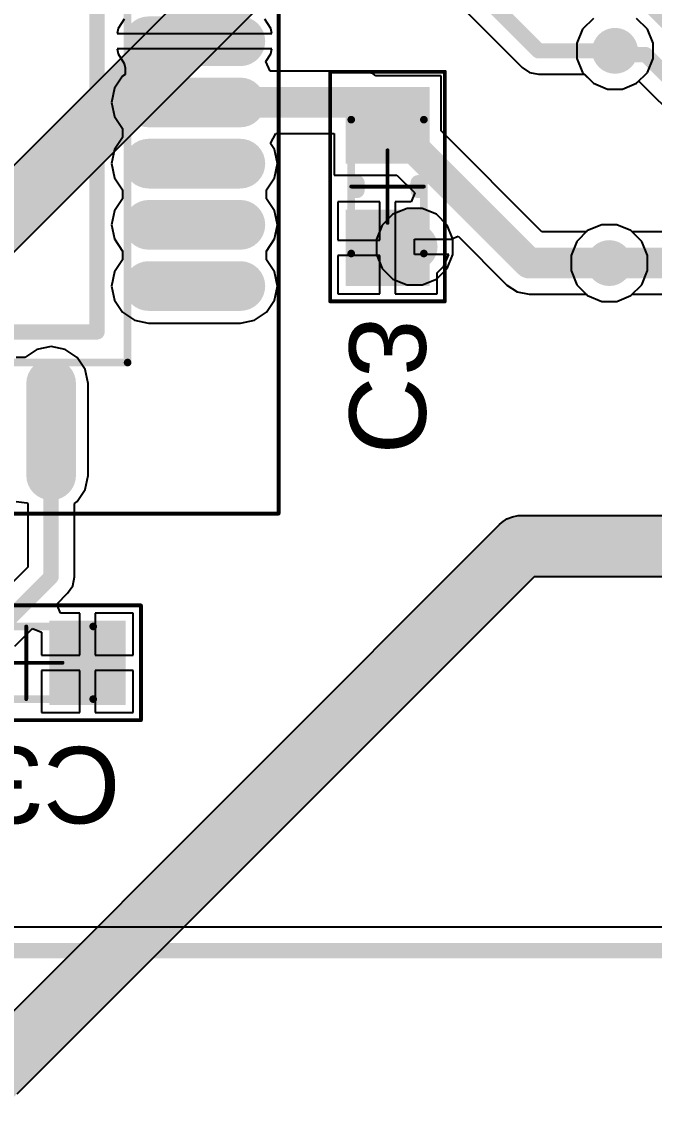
# Model space of a CAD drawing. Header units: inches. Extents: x -5 to 179, y -47 to 8.
# Drawn here: x 90.84 to 99.11, y -38.77 to -24.52 of the extents above; entities that cross this region are included whole.
import ezdxf

# ---------------------------------------------------------------- set-up
doc = ezdxf.new("R2010")
doc.units = ezdxf.units.IN
for name, color, linetype in [('Bottom 3D Body', 56, 'Continuous'), ('Bottom Courtyard', 56, 'Continuous'), ('Bottom Layer', 5, 'Continuous'), ('Bottom Overlay', 54, 'Continuous'), ('Bottom Paste', 16, 'Continuous'), ('Bottom Solder', 6, 'Continuous'), ('Keep-Out Layer', 6, 'Continuous'), ('Mechanical 1', 6, 'Continuous'), ('Top 3D Body', 56, 'Continuous'), ('Top Courtyard', 56, 'Continuous'), ('Top Layer', 1, 'Continuous'), ('Top Solder', 216, 'Continuous'), ('Via Holes', 16, 'Continuous')]:
    doc.layers.add(name, color=color, linetype=linetype)
doc.styles.add('Arial', font='', dxfattribs={"height": 0.2})
doc.styles.get('Arial').set_extended_font_data('Arial')

# ---------------------------------------------------------------- blocks, each defined once
blk = doc.blocks.new('CAPC0603_1608_55_N_B_979')
at = {"layer": 'Bottom Layer'}
for points in [[(-0.35, 0.5), (-0.35, -0.5), (-1.25, -0.5), (-1.25, 0.5)], [(1.25, 0.5), (1.25, -0.5), (0.35, -0.5), (0.35, 0.5)]]:
    blk.add_hatch(color=5, dxfattribs=at).paths.add_polyline_path(points)
at = {"layer": 'Bottom Paste'}
for points in [[(-0.35, 0.5), (-0.35, -0.5), (-1.25, -0.5), (-1.25, 0.5)], [(1.25, 0.5), (1.25, -0.5), (0.35, -0.5), (0.35, 0.5)]]:
    blk.add_hatch(color=16, dxfattribs=at).paths.add_polyline_path(points)
at = {"layer": 'Bottom Solder'}
for points in [[(-0.3, 0.55), (-0.3, -0.55), (-1.3, -0.55), (-1.3, 0.55)], [(1.3, 0.55), (1.3, -0.55), (0.3, -0.55), (0.3, 0.55)]]:
    blk.add_hatch(color=6, dxfattribs=at).paths.add_polyline_path(points)
at = {"layer": 'Bottom 3D Body'}
for points in [[(0.875, 0.475, 0.1, 0.1, 0), (-0.875, 0.475, 0.1, 0.1, 0)], [(-0.875, 0.475, 0.1, 0.1, 0), (-0.875, -0.475, 0.1, 0.1, 0)], [(0.875, 0.475, 0.1, 0.1, 0), (0.875, -0.475, 0.1, 0.1, 0)], [(0.875, -0.475, 0.1, 0.1, 0), (-0.875, -0.475, 0.1, 0.1, 0)]]:
    blk.add_lwpolyline(points, format="xyseb", dxfattribs=at)
for points in [[(-0.9, 0.475, 0.05, 0.05, 1), (-0.85, 0.475, 0.05, 0.05, 1)], [(-0.9, 0.475, 0.05, 0.05, 1), (-0.85, 0.475, 0.05, 0.05, 1)], [(0.85, 0.475, 0.05, 0.05, 1), (0.9, 0.475, 0.05, 0.05, 1)], [(0.85, 0.475, 0.05, 0.05, 1), (0.9, 0.475, 0.05, 0.05, 1)], [(-0.9, -0.475, 0.05, 0.05, 1), (-0.85, -0.475, 0.05, 0.05, 1)], [(-0.9, -0.475, 0.05, 0.05, 1), (-0.85, -0.475, 0.05, 0.05, 1)], [(0.85, -0.475, 0.05, 0.05, 1), (0.9, -0.475, 0.05, 0.05, 1)], [(0.85, -0.475, 0.05, 0.05, 1), (0.9, -0.475, 0.05, 0.05, 1)]]:
    blk.add_lwpolyline(points, format="xyseb", close=True, dxfattribs=at)
at = {"layer": 'Bottom Courtyard'}
for points in [[(1.5, 0.75, 0.05, 0.05, 0), (-1.5, 0.75, 0.05, 0.05, 0)], [(-1.5, 0.75, 0.05, 0.05, 0), (-1.5, -0.75, 0.05, 0.05, 0)], [(1.5, 0.75, 0.05, 0.05, 0), (1.5, -0.75, 0.05, 0.05, 0)], [(0, 0.475, 0.05, 0.05, 0), (0, -0.475, 0.05, 0.05, 0)], [(0.475, 0, 0.05, 0.05, 0), (-0.475, 0, 0.05, 0.05, 0)], [(1.5, -0.75, 0.05, 0.05, 0), (-1.5, -0.75, 0.05, 0.05, 0)]]:
    blk.add_lwpolyline(points, format="xyseb", dxfattribs=at)
for points in [[(-1.512, 0.75, 0.025, 0.025, 1), (-1.488, 0.75, 0.025, 0.025, 1)], [(-1.512, 0.75, 0.025, 0.025, 1), (-1.488, 0.75, 0.025, 0.025, 1)], [(1.488, 0.75, 0.025, 0.025, 1), (1.513, 0.75, 0.025, 0.025, 1)], [(1.488, 0.75, 0.025, 0.025, 1), (1.513, 0.75, 0.025, 0.025, 1)], [(-0.012, 0.475, 0.025, 0.025, 1), (0.013, 0.475, 0.025, 0.025, 1)], [(-0.487, 0, 0.025, 0.025, 1), (-0.462, 0, 0.025, 0.025, 1)], [(0.463, 0, 0.025, 0.025, 1), (0.488, 0, 0.025, 0.025, 1)], [(-0.012, -0.475, 0.025, 0.025, 1), (0.013, -0.475, 0.025, 0.025, 1)], [(-1.512, -0.75, 0.025, 0.025, 1), (-1.488, -0.75, 0.025, 0.025, 1)], [(-1.512, -0.75, 0.025, 0.025, 1), (-1.488, -0.75, 0.025, 0.025, 1)], [(1.488, -0.75, 0.025, 0.025, 1), (1.513, -0.75, 0.025, 0.025, 1)], [(1.488, -0.75, 0.025, 0.025, 1), (1.513, -0.75, 0.025, 0.025, 1)]]:
    blk.add_lwpolyline(points, format="xyseb", close=True, dxfattribs=at)
blk = doc.blocks.new('CAPC0603_1608_55_N_B_990')
at = {"layer": 'Bottom Layer'}
for points in [[(-0.35, 0.5), (-0.35, -0.5), (-1.25, -0.5), (-1.25, 0.5)], [(1.25, 0.5), (1.25, -0.5), (0.35, -0.5), (0.35, 0.5)]]:
    blk.add_hatch(color=5, dxfattribs=at).paths.add_polyline_path(points)
at = {"layer": 'Bottom Paste'}
for points in [[(-0.35, 0.5), (-0.35, -0.5), (-1.25, -0.5), (-1.25, 0.5)], [(1.25, 0.5), (1.25, -0.5), (0.35, -0.5), (0.35, 0.5)]]:
    blk.add_hatch(color=16, dxfattribs=at).paths.add_polyline_path(points)
at = {"layer": 'Bottom Solder'}
for points in [[(-0.3, 0.55), (-0.3, -0.55), (-1.3, -0.55), (-1.3, 0.55)], [(1.3, 0.55), (1.3, -0.55), (0.3, -0.55), (0.3, 0.55)]]:
    blk.add_hatch(color=6, dxfattribs=at).paths.add_polyline_path(points)
at = {"layer": 'Bottom Overlay'}
for points in [[(-0.05, 0.4, 0.2, 0.2, 0), (0.05, 0.4, 0.2, 0.2, 0)], [(-0.05, -0.4, 0.2, 0.2, 0), (0.05, -0.4, 0.2, 0.2, 0)]]:
    blk.add_lwpolyline(points, format="xyseb", dxfattribs=at)
for points in [[(-0.1, 0.4, 0.1, 0.1, 1), (0, 0.4, 0.1, 0.1, 1)], [(0, 0.4, 0.1, 0.1, 1), (0.1, 0.4, 0.1, 0.1, 1)], [(-0.1, -0.4, 0.1, 0.1, 1), (0, -0.4, 0.1, 0.1, 1)], [(0, -0.4, 0.1, 0.1, 1), (0.1, -0.4, 0.1, 0.1, 1)]]:
    blk.add_lwpolyline(points, format="xyseb", close=True, dxfattribs=at)
at = {"layer": 'Top 3D Body'}
for points in [[(-0.875, 0.475, 0.1, 0.1, 0), (-0.875, -0.475, 0.1, 0.1, 0)], [(-0.875, 0.475, 0.1, 0.1, 0), (0.875, 0.475, 0.1, 0.1, 0)], [(0.875, 0.475, 0.1, 0.1, 0), (0.875, -0.475, 0.1, 0.1, 0)], [(-0.875, -0.475, 0.1, 0.1, 0), (0.875, -0.475, 0.1, 0.1, 0)]]:
    blk.add_lwpolyline(points, format="xyseb", dxfattribs=at)
for points in [[(-0.9, 0.475, 0.05, 0.05, 1), (-0.85, 0.475, 0.05, 0.05, 1)], [(-0.9, 0.475, 0.05, 0.05, 1), (-0.85, 0.475, 0.05, 0.05, 1)], [(0.85, 0.475, 0.05, 0.05, 1), (0.9, 0.475, 0.05, 0.05, 1)], [(0.85, 0.475, 0.05, 0.05, 1), (0.9, 0.475, 0.05, 0.05, 1)], [(-0.9, -0.475, 0.05, 0.05, 1), (-0.85, -0.475, 0.05, 0.05, 1)], [(-0.9, -0.475, 0.05, 0.05, 1), (-0.85, -0.475, 0.05, 0.05, 1)], [(0.85, -0.475, 0.05, 0.05, 1), (0.9, -0.475, 0.05, 0.05, 1)], [(0.85, -0.475, 0.05, 0.05, 1), (0.9, -0.475, 0.05, 0.05, 1)]]:
    blk.add_lwpolyline(points, format="xyseb", close=True, dxfattribs=at)
at = {"layer": 'Top Courtyard'}
for points in [[(-1.5, 0.75, 0.05, 0.05, 0), (-1.5, -0.75, 0.05, 0.05, 0)], [(-1.5, 0.75, 0.05, 0.05, 0), (1.5, 0.75, 0.05, 0.05, 0)], [(1.5, 0.75, 0.05, 0.05, 0), (1.5, -0.75, 0.05, 0.05, 0)], [(0, 0.475, 0.05, 0.05, 0), (0, -0.475, 0.05, 0.05, 0)], [(-0.475, 0, 0.05, 0.05, 0), (0.475, 0, 0.05, 0.05, 0)], [(-1.5, -0.75, 0.05, 0.05, 0), (1.5, -0.75, 0.05, 0.05, 0)]]:
    blk.add_lwpolyline(points, format="xyseb", dxfattribs=at)
for points in [[(-1.513, 0.75, 0.025, 0.025, 1), (-1.488, 0.75, 0.025, 0.025, 1)], [(-1.513, 0.75, 0.025, 0.025, 1), (-1.488, 0.75, 0.025, 0.025, 1)], [(1.488, 0.75, 0.025, 0.025, 1), (1.513, 0.75, 0.025, 0.025, 1)], [(1.488, 0.75, 0.025, 0.025, 1), (1.513, 0.75, 0.025, 0.025, 1)], [(-0.012, 0.475, 0.025, 0.025, 1), (0.013, 0.475, 0.025, 0.025, 1)], [(-0.487, 0, 0.025, 0.025, 1), (-0.462, 0, 0.025, 0.025, 1)], [(0.462, 0, 0.025, 0.025, 1), (0.487, 0, 0.025, 0.025, 1)], [(-0.012, -0.475, 0.025, 0.025, 1), (0.013, -0.475, 0.025, 0.025, 1)], [(-1.513, -0.75, 0.025, 0.025, 1), (-1.488, -0.75, 0.025, 0.025, 1)], [(-1.513, -0.75, 0.025, 0.025, 1), (-1.488, -0.75, 0.025, 0.025, 1)], [(1.488, -0.75, 0.025, 0.025, 1), (1.513, -0.75, 0.025, 0.025, 1)], [(1.488, -0.75, 0.025, 0.025, 1), (1.513, -0.75, 0.025, 0.025, 1)]]:
    blk.add_lwpolyline(points, format="xyseb", close=True, dxfattribs=at)
blk = doc.blocks.new('TQFP80P1200X1200X120_44N_B_993')
at = {"layer": 'Bottom Layer'}
h = blk.add_hatch(color=5, dxfattribs=at)
edge = h.paths.add_edge_path()
edge.add_arc((0.8, 5.275), 0.275, 180, 360)
edge.add_line((1.075, 5.275), (1.075, 6.475))
edge.add_arc((0.8, 6.475), 0.275, 0, 180)
edge.add_line((0.525, 6.475), (0.525, 5.275))
h = blk.add_hatch(color=5, dxfattribs=at)
edge = h.paths.add_edge_path()
edge.add_arc((1.6, 5.275), 0.275, 180, 360)
edge.add_line((1.875, 5.275), (1.875, 6.475))
edge.add_arc((1.6, 6.475), 0.275, 0, 180)
edge.add_line((1.325, 6.475), (1.325, 5.275))
h = blk.add_hatch(color=5, dxfattribs=at)
edge = h.paths.add_edge_path()
edge.add_arc((2.4, 5.275), 0.275, 180, 360)
edge.add_line((2.675, 5.275), (2.675, 6.475))
edge.add_arc((2.4, 6.475), 0.275, 0, 180)
edge.add_line((2.125, 6.475), (2.125, 5.275))
h = blk.add_hatch(color=5, dxfattribs=at)
edge = h.paths.add_edge_path()
edge.add_arc((3.2, 5.275), 0.275, 180, 360)
edge.add_line((3.475, 5.275), (3.475, 6.475))
edge.add_arc((3.2, 6.475), 0.275, 0, 180)
edge.add_line((2.925, 6.475), (2.925, 5.275))
h = blk.add_hatch(color=5, dxfattribs=at)
edge = h.paths.add_edge_path()
edge.add_arc((4, 5.275), 0.275, 180, 360)
edge.add_line((4.275, 5.275), (4.275, 6.475))
edge.add_arc((4, 6.475), 0.275, 0, 180)
edge.add_line((3.725, 6.475), (3.725, 5.275))
h = blk.add_hatch(color=5, dxfattribs=at)
edge = h.paths.add_edge_path()
edge.add_arc((5.275, 4), 0.275, 90, 270)
edge.add_line((5.275, 3.725), (6.475, 3.725))
edge.add_arc((6.475, 4), 0.275, 270, 450)
edge.add_line((6.475, 4.275), (5.275, 4.275))
at = {"layer": 'Bottom Paste'}
h = blk.add_hatch(color=16, dxfattribs=at)
edge = h.paths.add_edge_path()
edge.add_arc((0.8, 5.275), 0.275, 180, 360)
edge.add_line((1.075, 5.275), (1.075, 6.475))
edge.add_arc((0.8, 6.475), 0.275, 0, 180)
edge.add_line((0.525, 6.475), (0.525, 5.275))
h = blk.add_hatch(color=16, dxfattribs=at)
edge = h.paths.add_edge_path()
edge.add_arc((1.6, 5.275), 0.275, 180, 360)
edge.add_line((1.875, 5.275), (1.875, 6.475))
edge.add_arc((1.6, 6.475), 0.275, 0, 180)
edge.add_line((1.325, 6.475), (1.325, 5.275))
h = blk.add_hatch(color=16, dxfattribs=at)
edge = h.paths.add_edge_path()
edge.add_arc((2.4, 5.275), 0.275, 180, 360)
edge.add_line((2.675, 5.275), (2.675, 6.475))
edge.add_arc((2.4, 6.475), 0.275, 0, 180)
edge.add_line((2.125, 6.475), (2.125, 5.275))
h = blk.add_hatch(color=16, dxfattribs=at)
edge = h.paths.add_edge_path()
edge.add_arc((3.2, 5.275), 0.275, 180, 360)
edge.add_line((3.475, 5.275), (3.475, 6.475))
edge.add_arc((3.2, 6.475), 0.275, 0, 180)
edge.add_line((2.925, 6.475), (2.925, 5.275))
h = blk.add_hatch(color=16, dxfattribs=at)
edge = h.paths.add_edge_path()
edge.add_arc((4, 5.275), 0.275, 180, 360)
edge.add_line((4.275, 5.275), (4.275, 6.475))
edge.add_arc((4, 6.475), 0.275, 0, 180)
edge.add_line((3.725, 6.475), (3.725, 5.275))
h = blk.add_hatch(color=16, dxfattribs=at)
edge = h.paths.add_edge_path()
edge.add_arc((5.275, 4), 0.275, 90, 270)
edge.add_line((5.275, 3.725), (6.475, 3.725))
edge.add_arc((6.475, 4), 0.275, 270, 450)
edge.add_line((6.475, 4.275), (5.275, 4.275))
at = {"layer": 'Bottom Solder'}
h = blk.add_hatch(color=6, dxfattribs=at)
edge = h.paths.add_edge_path()
edge.add_arc((0.8, 5.275), 0.325, 180, 360)
edge.add_line((1.125, 5.275), (1.125, 6.475))
edge.add_arc((0.8, 6.475), 0.325, 0, 180)
edge.add_line((0.475, 6.475), (0.475, 5.275))
h = blk.add_hatch(color=6, dxfattribs=at)
edge = h.paths.add_edge_path()
edge.add_arc((1.6, 5.275), 0.325, 180, 360)
edge.add_line((1.925, 5.275), (1.925, 6.475))
edge.add_arc((1.6, 6.475), 0.325, 0, 180)
edge.add_line((1.275, 6.475), (1.275, 5.275))
h = blk.add_hatch(color=6, dxfattribs=at)
edge = h.paths.add_edge_path()
edge.add_arc((2.4, 5.275), 0.325, 180, 360)
edge.add_line((2.725, 5.275), (2.725, 6.475))
edge.add_arc((2.4, 6.475), 0.325, 0, 180)
edge.add_line((2.075, 6.475), (2.075, 5.275))
h = blk.add_hatch(color=6, dxfattribs=at)
edge = h.paths.add_edge_path()
edge.add_arc((3.2, 5.275), 0.325, 180, 360)
edge.add_line((3.525, 5.275), (3.525, 6.475))
edge.add_arc((3.2, 6.475), 0.325, 0, 180)
edge.add_line((2.875, 6.475), (2.875, 5.275))
h = blk.add_hatch(color=6, dxfattribs=at)
edge = h.paths.add_edge_path()
edge.add_arc((4, 5.275), 0.325, 180, 360)
edge.add_line((4.325, 5.275), (4.325, 6.475))
edge.add_arc((4, 6.475), 0.325, 0, 180)
edge.add_line((3.675, 6.475), (3.675, 5.275))
h = blk.add_hatch(color=6, dxfattribs=at)
edge = h.paths.add_edge_path()
edge.add_arc((5.275, 4), 0.325, 90, 270)
edge.add_line((5.275, 3.675), (6.475, 3.675))
edge.add_arc((6.475, 4), 0.325, 270, 450)
edge.add_line((6.475, 4.325), (5.275, 4.325))
at = {"layer": 'Bottom 3D Body'}
for points in [[(5, 5, 0.1, 0.1, 0), (-5, 5, 0.1, 0.1, 0)], [(5, -5, 0.1, 0.1, 0), (5, 5, 0.1, 0.1, 0)]]:
    blk.add_lwpolyline(points, format="xyseb", dxfattribs=at)
blk.add_lwpolyline([(4.975, 5, 0.05, 0.05, 1), (5.025, 5, 0.05, 0.05, 1)], format="xyseb", close=True, dxfattribs=at)
blk.add_lwpolyline([(4.975, 5, 0.05, 0.05, 1), (5.025, 5, 0.05, 0.05, 1)], format="xyseb", close=True, dxfattribs=at)
at = {"layer": 'Bottom Courtyard'}
for points in [[(6.975, 6.975, 0.05, 0.05, 0), (-6.975, 6.975, 0.05, 0.05, 0)], [(6.975, -6.975, 0.05, 0.05, 0), (6.975, 6.975, 0.05, 0.05, 0)]]:
    blk.add_lwpolyline(points, format="xyseb", dxfattribs=at)
blk.add_lwpolyline([(6.962, 6.975, 0.025, 0.025, 1), (6.987, 6.975, 0.025, 0.025, 1)], format="xyseb", close=True, dxfattribs=at)
blk.add_lwpolyline([(6.962, 6.975, 0.025, 0.025, 1), (6.987, 6.975, 0.025, 0.025, 1)], format="xyseb", close=True, dxfattribs=at)
at = {"layer": 'Bottom Overlay'}
for points in [[(4.6, 4.6, 0.2, 0.2, 0), (-4.6, 4.6, 0.2, 0.2, 0)], [(4.6, -4.6, 0.2, 0.2, 0), (4.6, 4.6, 0.2, 0.2, 0)]]:
    blk.add_lwpolyline(points, format="xyseb", dxfattribs=at)
blk.add_lwpolyline([(4.55, 4.6, 0.1, 0.1, 1), (4.65, 4.6, 0.1, 0.1, 1)], format="xyseb", close=True, dxfattribs=at)
blk.add_lwpolyline([(4.55, 4.6, 0.1, 0.1, 1), (4.65, 4.6, 0.1, 0.1, 1)], format="xyseb", close=True, dxfattribs=at)

msp = doc.modelspace()

# ---------------------------------------------------------------- hatches: boundary and pattern name
at = {"layer": 'Bottom Layer'}
h = msp.add_hatch(color=5, dxfattribs=at)
edge = h.paths.add_edge_path()
edge.add_arc((98.6, -24.9), 0.3, 0, 360)
h = msp.add_hatch(color=5, dxfattribs=at)
edge = h.paths.add_edge_path()
edge.add_arc((95.979, -27.461), 0.3, 0, 360)
h = msp.add_hatch(color=5, dxfattribs=at)
edge = h.paths.add_edge_path()
edge.add_arc((98.525, -27.675), 0.3, 0, 360)
at = {"layer": 'Top Layer'}
h = msp.add_hatch(color=1, dxfattribs=at)
edge = h.paths.add_edge_path()
edge.add_arc((98.6, -24.9), 0.3, 0, 360)
h = msp.add_hatch(color=1, dxfattribs=at)
edge = h.paths.add_edge_path()
edge.add_arc((95.979, -27.461), 0.3, 0, 360)
h = msp.add_hatch(color=1, dxfattribs=at)
edge = h.paths.add_edge_path()
edge.add_arc((98.525, -27.675), 0.3, 0, 360)
at = {"layer": 'Via Holes'}
h = msp.add_hatch(color=7, dxfattribs=at)
edge = h.paths.add_edge_path()
edge.add_arc((98.6, -24.9), 0.15, 0, 360)
h = msp.add_hatch(color=7, dxfattribs=at)
edge = h.paths.add_edge_path()
edge.add_arc((95.979, -27.461), 0.15, 0, 360)
h = msp.add_hatch(color=7, dxfattribs=at)
edge = h.paths.add_edge_path()
edge.add_arc((98.525, -27.675), 0.15, 0, 360)

# ---------------------------------------------------------------- linework, layer by layer
at = {"layer": 'Bottom Layer'}
for p, q in [((92.182, -24.486), (92.1, -24.609)), ((94.1, -24.609), (94.018, -24.486)), ((98.317, -24.476), (98.176, -24.617)), ((92.1, -24.609), (92.087, -24.675)), ((94.113, -24.675), (94.1, -24.609)), ((98.176, -24.617), (98.1, -24.801)), ((92.087, -24.675), (93.1, -24.675)), ((93.1, -24.675), (94.113, -24.675)), ((98.1, -24.801), (98.1, -24.999)), ((93.1, -24.875), (92.087, -24.875)), ((92.087, -24.875), (92.1, -24.941)), ((92.1, -24.941), (92.182, -25.064)), ((94.113, -24.875), (93.1, -24.875)), ((94.034, -25.04), (94.1, -24.941)), ((94.1, -24.941), (94.113, -24.875)), ((92.182, -25.064), (92.194, -25.121)), ((94.088, -25.165), (94.034, -25.04)), ((98.1, -24.999), (98.176, -25.183)), ((92.194, -25.208), (92.158, -25.233)), ((92.194, -25.121), (92.194, -25.208)), ((94.09, -25.167), (94.088, -25.165)), ((95.275, -25.167), (94.09, -25.167)), ((95.431, -25.198), (95.275, -25.167)), ((95.275, -25.167), (95.275, -25.167)), ((95.471, -25.225), (95.431, -25.198)), ((96.325, -25.225), (95.471, -25.225)), ((96.325, -25.948), (96.325, -25.225)), ((98.176, -25.183), (98.317, -25.324)), ((92.158, -25.233), (92.053, -25.39)), ((98.317, -25.324), (98.501, -25.4)), ((98.699, -25.4), (98.883, -25.324)), ((98.883, -25.324), (98.912, -25.295)), ((98.912, -25.295), (102.059, -28.441)), ((92.053, -25.39), (92.016, -25.575)), ((98.501, -25.4), (98.699, -25.4)), ((92.016, -25.575), (92.053, -25.76)), ((92.053, -25.76), (92.158, -25.917)), ((92.158, -25.917), (92.158, -26.033)), ((92.158, -26.033), (92.053, -26.19)), ((94.094, -26.11), (94.162, -25.983)), ((94.162, -25.983), (94.925, -25.983)), ((94.925, -25.983), (94.925, -26.525)), ((97.644, -27.267), (96.325, -25.948)), ((92.053, -26.19), (92.016, -26.375)), ((94.147, -26.19), (94.094, -26.11)), ((94.184, -26.375), (94.147, -26.19)), ((92.016, -26.375), (92.053, -26.56)), ((94.147, -26.56), (94.184, -26.375)), ((92.053, -26.56), (92.158, -26.717)), ((94.042, -26.717), (94.147, -26.56)), ((94.925, -26.525), (95.748, -26.525)), ((95.748, -26.525), (95.981, -26.758)), ((92.158, -26.717), (92.158, -26.833)), ((94.042, -26.833), (94.042, -26.717)), ((95.981, -26.758), (95.932, -26.875)), ((92.158, -26.833), (92.053, -26.99)), ((94.147, -26.99), (94.042, -26.833)), ((95.525, -26.875), (94.975, -26.875)), ((94.975, -26.875), (94.975, -27.375)), ((95.525, -27.375), (95.525, -26.875)), ((95.932, -26.875), (95.725, -26.875)), ((95.725, -26.875), (95.725, -27.475)), ((92.053, -26.99), (92.016, -27.175)), ((94.184, -27.175), (94.147, -26.99)), ((92.016, -27.175), (92.053, -27.36)), ((94.147, -27.36), (94.184, -27.175)), ((98.426, -27.175), (98.242, -27.251)), ((98.624, -27.175), (98.426, -27.175)), ((98.808, -27.251), (98.624, -27.175)), ((92.053, -27.36), (92.158, -27.517)), ((94.042, -27.517), (94.147, -27.36)), ((95.979, -27.561), (95.979, -27.361)), ((95.979, -27.361), (96.46, -27.361)), ((96.46, -27.361), (96.466, -27.357)), ((96.466, -27.357), (96.547, -27.324)), ((96.547, -27.324), (97.187, -27.963)), ((98.226, -27.267), (97.644, -27.267)), ((98.242, -27.251), (98.226, -27.267)), ((98.949, -27.392), (98.808, -27.251)), ((94.975, -27.375), (95.525, -27.375)), ((95.725, -27.475), (95.725, -28.075)), ((99.025, -27.576), (98.949, -27.392)), ((92.158, -27.633), (92.053, -27.79)), ((92.158, -27.517), (92.158, -27.633)), ((94.042, -27.633), (94.042, -27.517)), ((94.147, -27.79), (94.042, -27.633)), ((95.525, -27.575), (94.975, -27.575)), ((94.975, -27.575), (94.975, -28.075)), ((95.525, -28.075), (95.525, -27.575)), ((96.425, -27.561), (95.979, -27.561)), ((96.361, -27.716), (96.425, -27.561)), ((99.025, -27.774), (99.025, -27.576)), ((92.053, -27.79), (92.016, -27.975)), ((94.184, -27.975), (94.147, -27.79)), ((96.275, -27.802), (96.361, -27.716)), ((98.949, -27.958), (99.025, -27.774)), ((96.275, -28.075), (96.275, -27.802)), ((92.016, -27.975), (92.053, -28.16)), ((94.147, -28.16), (94.184, -27.975)), ((94.975, -28.075), (95.525, -28.075)), ((95.725, -28.075), (96.275, -28.075)), ((97.187, -27.963), (97.187, -27.963)), ((97.187, -27.963), (97.319, -28.052)), ((97.319, -28.052), (97.475, -28.083)), ((98.808, -28.099), (98.949, -27.958)), ((92.053, -28.16), (92.158, -28.317)), ((94.042, -28.317), (94.147, -28.16)), ((97.475, -28.083), (98.226, -28.083)), ((98.226, -28.083), (98.242, -28.099)), ((98.242, -28.099), (98.426, -28.175)), ((98.426, -28.175), (98.624, -28.175)), ((98.624, -28.175), (98.808, -28.099)), ((92.158, -28.317), (92.315, -28.422)), ((93.885, -28.422), (94.042, -28.317)), ((92.315, -28.422), (92.5, -28.459)), ((92.5, -28.459), (93.7, -28.459)), ((93.7, -28.459), (93.885, -28.422)), ((91.225, -28.766), (91.04, -28.803)), ((91.41, -28.803), (91.225, -28.766)), ((90.883, -28.908), (90.767, -28.908)), ((91.04, -28.803), (90.883, -28.908)), ((91.567, -28.908), (91.41, -28.803)), ((91.672, -29.065), (91.567, -28.908)), ((91.709, -29.25), (91.672, -29.065)), ((91.709, -30.45), (91.709, -29.25)), ((91.672, -30.635), (91.709, -30.45)), ((91.567, -30.792), (91.672, -30.635)), ((90.767, -30.792), (90.909, -30.81)), ((90.909, -30.81), (90.919, -30.817)), ((90.919, -30.817), (90.919, -31.648)), ((91.531, -30.817), (91.567, -30.792)), ((91.531, -31.775), (91.531, -30.817)), ((90.919, -31.648), (90.367, -32.2)), ((91.508, -31.892), (91.531, -31.775)), ((91.441, -31.991), (91.508, -31.892)), ((91.3, -32.133), (91.441, -31.991)), ((91.349, -32.25), (91.3, -32.133)), ((91.6, -32.25), (91.349, -32.25)), ((91.6, -32.8), (91.6, -32.25)), ((92.3, -32.25), (91.8, -32.25)), ((91.8, -32.25), (91.8, -32.8)), ((92.3, -32.8), (92.3, -32.25)), ((90.75, -32.683), (90.983, -32.45)), ((90.983, -32.45), (91.1, -32.499)), ((91.1, -32.499), (91.1, -32.8)), ((91.1, -32.8), (91.6, -32.8)), ((91.8, -32.8), (92.3, -32.8)), ((91.6, -33), (91.1, -33)), ((91.1, -33), (91.1, -33.55)), ((91.6, -33.55), (91.6, -33)), ((92.3, -33), (91.8, -33)), ((91.8, -33), (91.8, -33.55)), ((92.3, -33.55), (92.3, -33)), ((91.1, -33.55), (91.6, -33.55)), ((91.8, -33.55), (92.3, -33.55)), ((173.026, -36.358), (0.304, -36.358))]:
    msp.add_line(p, q, dxfattribs=at)
for points in [[(98.725, -23.975, 0.2, 0.2, 0), (102.575, -27.825, 0.2, 0.2, 0)], [(98.6, -24.9, 0.2, 0.2, 0), (98.649, -24.949, 0.2, 0.2, 0)], [(98.649, -24.949, 0.2, 0.2, 0), (98.999, -24.949, 0.2, 0.2, 0)], [(98.999, -24.949, 0.2, 0.2, 0), (102.275, -28.225, 0.2, 0.2, 0)], [(93.1, -25.575, 0.4, 0.4, 0), (95.275, -25.575, 0.4, 0.4, 0)], [(95.275, -25.575, 0.4, 0.4, 0), (95.575, -25.875, 0.4, 0.4, 0)], [(95.575, -25.875, 0.4, 0.4, 0), (95.625, -25.875, 0.4, 0.4, 0)], [(95.625, -25.875, 0.4, 0.4, 0), (95.675, -25.875, 0.4, 0.4, 0)], [(95.675, -25.875, 0.4, 0.4, 0), (97.475, -27.675, 0.4, 0.4, 0)], [(97.475, -27.675, 0.4, 0.4, 0), (98.525, -27.675, 0.4, 0.4, 0)], [(91.225, -31.775, 0.2, 0.2, 0), (91.225, -29.85, 0.2, 0.2, 0)], [(89, -34, 0.2, 0.2, 0), (91.225, -31.775, 0.2, 0.2, 0)]]:
    msp.add_lwpolyline(points, format="xyseb", dxfattribs=at)
for points in [[(98.55, -24.9, 0.1, 0.1, 1), (98.65, -24.9, 0.1, 0.1, 1)], [(98.599, -24.949, 0.1, 0.1, 1), (98.699, -24.949, 0.1, 0.1, 1)], [(98.599, -24.949, 0.1, 0.1, 1), (98.699, -24.949, 0.1, 0.1, 1)], [(98.949, -24.949, 0.1, 0.1, 1), (99.049, -24.949, 0.1, 0.1, 1)], [(98.949, -24.949, 0.1, 0.1, 1), (99.049, -24.949, 0.1, 0.1, 1)], [(93, -25.575, 0.2, 0.2, 1), (93.2, -25.575, 0.2, 0.2, 1)], [(95.175, -25.575, 0.2, 0.2, 1), (95.375, -25.575, 0.2, 0.2, 1)], [(95.175, -25.575, 0.2, 0.2, 1), (95.375, -25.575, 0.2, 0.2, 1)], [(95.475, -25.875, 0.2, 0.2, 1), (95.675, -25.875, 0.2, 0.2, 1)], [(95.475, -25.875, 0.2, 0.2, 1), (95.675, -25.875, 0.2, 0.2, 1)], [(95.525, -25.875, 0.2, 0.2, 1), (95.725, -25.875, 0.2, 0.2, 1)], [(95.525, -25.875, 0.2, 0.2, 1), (95.725, -25.875, 0.2, 0.2, 1)], [(95.575, -25.875, 0.2, 0.2, 1), (95.775, -25.875, 0.2, 0.2, 1)], [(95.575, -25.875, 0.2, 0.2, 1), (95.775, -25.875, 0.2, 0.2, 1)], [(97.375, -27.675, 0.2, 0.2, 1), (97.575, -27.675, 0.2, 0.2, 1)], [(97.375, -27.675, 0.2, 0.2, 1), (97.575, -27.675, 0.2, 0.2, 1)], [(98.425, -27.675, 0.2, 0.2, 1), (98.625, -27.675, 0.2, 0.2, 1)], [(91.175, -29.85, 0.1, 0.1, 1), (91.275, -29.85, 0.1, 0.1, 1)], [(91.175, -31.775, 0.1, 0.1, 1), (91.275, -31.775, 0.1, 0.1, 1)], [(91.175, -31.775, 0.1, 0.1, 1), (91.275, -31.775, 0.1, 0.1, 1)]]:
    msp.add_lwpolyline(points, format="xyseb", close=True, dxfattribs=at)
at = {"layer": 'Keep-Out Layer'}
msp.add_lwpolyline([(-0.001, -36.664, 0.2, 0.2, 0), (173.332, -36.664, 0.2, 0.2, 0)], format="xyseb", dxfattribs=at)
at = {"layer": 'Mechanical 1'}
for points in [[(87.875, -29.825, 0.8, 0.8, 0), (100.7, -17, 0.8, 0.8, 0)], [(90.375, -38.375, 0.8, 0.8, 0), (97.375, -31.375, 0.8, 0.8, 0)], [(97.375, -31.375, 0.8, 0.8, 0), (144.95, -31.375, 0.8, 0.8, 0)]]:
    msp.add_lwpolyline(points, format="xyseb", dxfattribs=at)
msp.add_lwpolyline([(97.175, -31.375, 0.4, 0.4, 1), (97.575, -31.375, 0.4, 0.4, 1)], format="xyseb", close=True, dxfattribs=at)
msp.add_lwpolyline([(97.175, -31.375, 0.4, 0.4, 1), (97.575, -31.375, 0.4, 0.4, 1)], format="xyseb", close=True, dxfattribs=at)
at = {"layer": 'Top Layer'}
for p, q in [((95.967, -23.7), (97.384, -25.116)), ((99.024, -24.617), (98.883, -24.476)), ((99.1, -24.801), (99.024, -24.617)), ((99.1, -24.999), (99.1, -24.801)), ((99.024, -25.183), (99.1, -24.999)), ((97.384, -25.116), (97.483, -25.183)), ((97.483, -25.183), (97.6, -25.206)), ((97.6, -25.206), (97.6, -25.206)), ((97.6, -25.206), (98.199, -25.206)), ((98.199, -25.206), (98.317, -25.324)), ((98.883, -25.324), (99.024, -25.183)), ((98.317, -25.324), (98.501, -25.4)), ((98.699, -25.4), (98.883, -25.324)), ((98.501, -25.4), (98.699, -25.4)), ((95.696, -27.037), (95.556, -27.178)), ((95.88, -26.961), (95.696, -27.037)), ((96.079, -26.961), (95.88, -26.961)), ((96.263, -27.037), (96.079, -26.961)), ((96.403, -27.178), (96.263, -27.037)), ((95.556, -27.178), (95.479, -27.362)), ((96.479, -27.362), (96.403, -27.178)), ((98.426, -27.175), (98.242, -27.251)), ((98.624, -27.175), (98.426, -27.175)), ((98.808, -27.251), (98.624, -27.175)), ((95.479, -27.362), (95.479, -27.561)), ((96.479, -27.561), (96.479, -27.362)), ((98.242, -27.251), (98.101, -27.392)), ((98.824, -27.267), (98.808, -27.251)), ((102.056, -27.267), (98.824, -27.267)), ((98.101, -27.392), (98.025, -27.576)), ((95.479, -27.561), (95.556, -27.744)), ((96.403, -27.744), (96.479, -27.561)), ((98.025, -27.576), (98.025, -27.774)), ((95.556, -27.744), (95.696, -27.885)), ((96.263, -27.885), (96.403, -27.744)), ((98.025, -27.774), (98.101, -27.958)), ((95.696, -27.885), (95.88, -27.961)), ((96.079, -27.961), (96.263, -27.885)), ((95.88, -27.961), (96.079, -27.961)), ((98.101, -27.958), (98.242, -28.099)), ((98.242, -28.099), (98.426, -28.175)), ((98.426, -28.175), (98.624, -28.175)), ((98.624, -28.175), (98.808, -28.099)), ((98.808, -28.099), (98.824, -28.083)), ((98.824, -28.083), (102.225, -28.083)), ((173.026, -36.358), (0.304, -36.358))]:
    msp.add_line(p, q, dxfattribs=at)
for points in [[(95.9, -23.2, 0.2, 0.2, 0), (97.6, -24.9, 0.2, 0.2, 0)], [(97.6, -24.9, 0.2, 0.2, 0), (98.6, -24.9, 0.2, 0.2, 0)], [(98.525, -27.675, 0.4, 0.4, 0), (102.225, -27.675, 0.4, 0.4, 0)]]:
    msp.add_lwpolyline(points, format="xyseb", dxfattribs=at)
for points in [[(97.55, -24.9, 0.1, 0.1, 1), (97.65, -24.9, 0.1, 0.1, 1)], [(97.55, -24.9, 0.1, 0.1, 1), (97.65, -24.9, 0.1, 0.1, 1)], [(98.55, -24.9, 0.1, 0.1, 1), (98.65, -24.9, 0.1, 0.1, 1)], [(98.425, -27.675, 0.2, 0.2, 1), (98.625, -27.675, 0.2, 0.2, 1)]]:
    msp.add_lwpolyline(points, format="xyseb", close=True, dxfattribs=at)
at = {"layer": 'Top Solder'}
for p, q in [((87.592, -29.541), (96.235, -20.899)), ((96.235, -22.031), (88.275, -29.991)), ((97.091, -31.092), (97.119, -31.064)), ((97.119, -31.064), (97.185, -31.02)), ((97.185, -31.02), (97.258, -30.99)), ((97.258, -30.99), (97.335, -30.975)), ((97.335, -30.975), (144.784, -30.975)), ((90.092, -38.091), (97.091, -31.092)), ((97.541, -31.775), (90.775, -38.541)), ((144.99, -31.775), (97.541, -31.775))]:
    msp.add_line(p, q, dxfattribs=at)

# ---------------------------------------------------------------- block references
for name, p, rotation in [('TQFP80P1200X1200X120_44N_B_993', (87.225, -23.975), 270), ('CAPC0603_1608_55_N_B_990', (95.625, -26.675), 90), ('CAPC0603_1608_55_N_B_979', (90.9, -32.9), 180)]:
    msp.add_blockref(name, p, dxfattribs=dict(rotation=rotation))

# ---------------------------------------------------------------- texts
at = {"layer": 'Bottom Overlay', "style": 'Arial', "text_generation_flag": 2}
msp.add_text('C3', height=1, rotation=270, dxfattribs=at).set_placement((95.125, -30.175))
msp.add_text('C30', height=1, dxfattribs=at).set_placement((92.133, -35))

doc.saveas('drawing.dxf')
